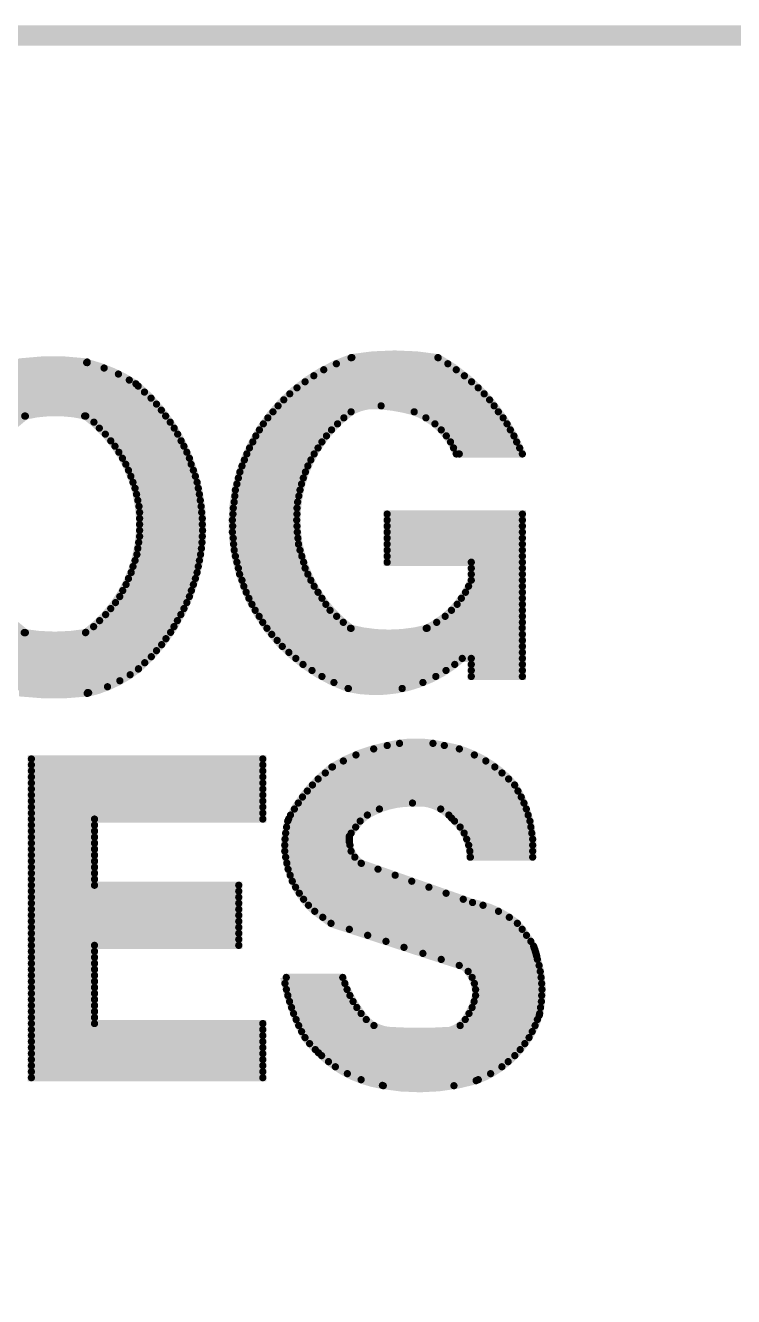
# Model space of a CAD drawing. Extents: x -3908 to 11948, y -2965 to 7442.
# Drawn here: x 10219 to 10462.8, y -2145 to -1707.8 of the extents above; entities that cross this region are included whole.
import ezdxf

# ---------------------------------------------------------------- set-up
doc = ezdxf.new("R2010")
doc.units = 0
doc.header["$MEASUREMENT"] = 0
doc.layers.get('0').update_dxf_attribs({"linetype": 'CONTINUOUS'})
doc.layers.add('2D_LINE_00', color=7, linetype='CONTINUOUS')

# ---------------------------------------------------------------- blocks, each defined once
blk = doc.blocks.new('DRAWING_66')
at = {"layer": '2D_LINE_00', "const_width": 7}
blk.add_lwpolyline([(16201, -10406.25), (11501, -10406.25), (11501, -9156.25), (16205, -9156.25), (16205, -10390)], dxfattribs=at)
blk = doc.blocks.new('SMOOTH_2$5')
at = {"const_width": 1.25}
blk.add_lwpolyline([(-0.62, 0, 1), (0.62, 0, 1)], format="xyb", close=True, dxfattribs=at)
blk = doc.blocks.new('DRAWING_265')
at = {"layer": '2D_LINE_00', "const_width": 2.5}
for points in [[(-149.9, 91.3), (-173.7, 91.3)], [(-63.95, 90.88), (-25.58, 90.88)], [(-58.6, 93), (-29, 93)], [(-185.75, 87.34), (-138.96, 87.34)], [(-180.83, 89.41), (-143.89, 89.41)], [(-71.71, 86.75), (-19.89, 86.75)], [(-68.29, 88.82), (-22.68, 88.82)], [(-192.15, 83.2), (-132.17, 83.2)], [(-189.69, 85.27), (-135.22, 85.27)], [(-77.5, 82.61), (-15.13, 82.61)], [(-74.71, 84.68), (-17.41, 84.68)], [(-196.19, 79.06), (-127.73, 79.06)], [(-194.32, 81.13), (-130, 81.13)], [(-82.05, 78.47), (-11.2, 78.47)], [(-79.98, 80.54), (-13.07, 80.54)], [(-199.34, 74.93), (-124.19, 74.93)], [(-197.77, 77), (-125.86, 77)], [(-85.77, 74.34), (-58.88, 74.34)], [(-84.01, 76.4), (-9.65, 76.4)], [(-37.16, 74.34), (-8.2, 74.34)], [(-200.82, 72.9), (-171.2, 72.9)], [(-122.7, 72.9), (-150.6, 72.9)], [(-147.39, 70.79), (-121.13, 70.79)], [(-145.53, 68.72), (-119.76, 68.72)], [(-89.08, 70.2), (-63.54, 70.2)], [(-87.53, 72.27), (-61.36, 72.27)], [(-33.13, 72.27), (-6.55, 72.27)], [(-30.03, 70.2), (-5.2, 70.2)], [(-143.46, 66.65), (-118.57, 66.65)], [(-141.6, 64.38), (-117.39, 64.38)], [(-91.67, 66.06), (-67.36, 66.06)], [(-90.43, 68.13), (-65.61, 68.13)], [(-27.85, 68.13), (-4.07, 68.13)], [(-26.1, 66.06), (-2.83, 66.06)], [(-140.15, 62.52), (-116.41, 62.52)], [(-138.81, 60.45), (-115.42, 60.45)], [(-93.84, 61.92), (-70.26, 61.92)], [(-92.7, 63.99), (-68.91, 63.99)], [(-24.65, 63.99), (-1.9, 63.99)], [(-23.61, 61.92), (-0.86, 61.92)], [(-137.57, 58.38), (-114.53, 58.38)], [(-136.43, 56.31), (-113.94, 56.31)], [(-96.43, 55.72), (-73.78, 55.72)], [(-95.6, 57.79), (-72.74, 57.79)], [(-94.77, 59.86), (-71.6, 59.86)], [(-21.65, 59.86), (0.07, 59.86)], [(-135.5, 54.24), (-113.16, 54.24)], [(-134.67, 52.17), (-112.47, 52.17)], [(-97.67, 51.58), (-75.33, 51.58)], [(-97.15, 53.65), (-74.6, 53.65)], [(-133.95, 50.1), (-111.88, 50.1)], [(-133.23, 48.04), (-111.48, 48.04)], [(-98.7, 47.45), (-76.46, 47.45)], [(-98.18, 49.51), (-75.95, 49.51)], [(-132.71, 45.97), (-111.09, 45.97)], [(-132.29, 43.9), (-110.79, 43.9)], [(-99.11, 43.31), (-77.29, 43.31)], [(-98.91, 45.38), (-76.88, 45.38)], [(-131.88, 41.83), (-110.5, 41.83)], [(-131.67, 39.76), (-110.3, 39.76)], [(-99.53, 39.17), (-77.5, 39.17)], [(-99.43, 41.24), (-77.5, 41.24)], [(-46.47, 39.17), (0.07, 39.17)], [(-131.67, 37.69), (-110.1, 37.69)], [(-131.67, 35.63), (-110.1, 35.63)], [(-99.74, 37.1), (-77.6, 37.1)], [(-99.63, 35.03), (-77.5, 35.03)], [(-46.47, 37.1), (0.07, 37.1)], [(-46.47, 35.03), (0.07, 35.03)], [(-131.98, 29.42), (-110.2, 29.42)], [(-131.67, 33.56), (-110, 33.56)], [(-131.67, 31.49), (-110.1, 31.49)], [(-99.74, 32.97), (-77.4, 32.97)], [(-99.43, 30.9), (-77.19, 30.9)], [(-46.47, 32.97), (0.07, 32.97)], [(-46.47, 30.9), (0.07, 30.9)], [(-132.6, 25.28), (-110.69, 25.28)], [(-132.29, 27.35), (-110.4, 27.35)], [(-99.32, 28.83), (-76.98, 28.83)], [(-99.11, 26.76), (-76.46, 26.76)], [(-46.47, 28.83), (0.07, 28.83)], [(-46.47, 26.76), (0.07, 26.76)], [(-133.95, 21.15), (-111.48, 21.15)], [(-133.23, 23.21), (-111.09, 23.21)], [(-98.7, 24.69), (-75.84, 24.69)], [(-98.18, 22.62), (-75.22, 22.62)], [(-46.47, 24.69), (0.07, 24.69)], [(-46.47, 22.62), (0.07, 22.62)], [(-135.5, 17.01), (-112.47, 17.01)], [(-134.57, 19.08), (-111.88, 19.08)], [(-97.67, 20.55), (-74.71, 20.55)], [(-97.25, 18.49), (-73.78, 18.49)], [(-96.43, 16.42), (-72.74, 16.42)], [(-17.51, 20.55), (0.07, 20.55)], [(-17.51, 18.49), (0.07, 18.49)], [(-17.51, 16.42), (0.07, 16.42)], [(-137.47, 12.87), (-113.85, 12.87)], [(-136.33, 14.94), (-113.16, 14.94)], [(-95.81, 14.35), (-71.6, 14.35)], [(-94.98, 12.28), (-70.26, 12.28)], [(-19.48, 12.28), (0.07, 12.28)], [(-18.44, 14.35), (0.07, 14.35)], [(-139.95, 8.73), (-115.42, 8.73)], [(-138.5, 10.8), (-114.53, 10.8)], [(-94.05, 10.21), (-68.91, 10.21)], [(-93.01, 8.14), (-67.57, 8.14)], [(-22.37, 8.14), (0.07, 8.14)], [(-20.93, 10.21), (0.07, 10.21)], [(-143.36, 4.6), (-117.49, 4.6)], [(-141.6, 6.67), (-116.41, 6.67)], [(-91.88, 6.08), (-66.12, 6.08)], [(-90.53, 4.01), (-63.85, 4.01)], [(-26.51, 4.01), (0.07, 4.01)], [(-24.34, 6.08), (0.07, 6.08)], [(-147.5, 0.46), (-119.85, 0.46)], [(-145.43, 2.53), (-118.67, 2.53)], [(-89.29, 1.94), (-61.57, 1.94)], [(-87.84, -0.1), (-59, -0.1)], [(0, 0), (-32.7, 0)], [(-29.41, 1.94), (0.07, 1.94)], [(-202.89, -1.6), (-171.4, -1.6)], [(-201.51, -3.68), (-122.61, -3.68)], [(-121, -1.5), (-150.2, -1.5)], [(-86.19, -2.2), (0.07, -2.2)], [(-84.33, -4.27), (0.07, -4.27)], [(-200.13, -5.74), (-124.09, -5.74)], [(-198.75, -7.81), (-125.86, -7.81)], [(-196.88, -9.88), (-127.64, -9.88)], [(-82.57, -6.34), (0.07, -6.34)], [(-80.29, -8.4), (0.07, -8.4)], [(-195.4, -11.95), (-129.9, -11.95)], [(-192.55, -14.02), (-132.07, -14.02)], [(-77.91, -10.47), (0.07, -10.47)], [(-75.43, -12.54), (-23.2, -12.54)], [(-17.51, -12.54), (0.07, -12.54)], [(-189.59, -16.09), (-134.92, -16.09)], [(-185.65, -18.16), (-138.47, -18.16)], [(-72.33, -14.61), (-26.2, -14.61)], [(-68.91, -16.68), (-29.72, -16.68)], [(-17.51, -14.61), (0.07, -14.61)], [(-180.83, -20.22), (-142.71, -20.22)], [(-173.2, -22.2), (-149.5, -22.2)], [(-64.78, -18.75), (-34.16, -18.75)], [(-59.81, -20.82), (-41.3, -20.82)], [(-42.2, -39.7), (-30.7, -39.7)], [(-57.2, -43.67), (-16.45, -43.67)], [(-51.1, -41.6), (-21.62, -41.6)], [(-168.91, -45.05), (-89.27, -45.05)], [(-168.91, -47.11), (-89.27, -47.11)], [(-168.91, -49.18), (-89.27, -49.18)], [(-65.27, -47.8), (-9.42, -47.8)], [(-61.54, -45.74), (-12.52, -45.74)], [(-168.91, -51.25), (-89.27, -51.25)], [(-168.91, -53.32), (-89.27, -53.32)], [(-70.23, -51.94), (-4.66, -51.94)], [(-67.75, -49.87), (-6.93, -49.87)], [(-168.91, -55.39), (-89.27, -55.39)], [(-168.91, -57.46), (-89.27, -57.46)], [(-73.95, -56.08), (-1.45, -56.08)], [(-72.19, -54.01), (-2.59, -54.01)], [(-168.91, -59.53), (-89.27, -59.53)], [(-168.91, -61.59), (-89.27, -61.59)], [(-78.4, -62.28), (-49.13, -62.28)], [(-77.06, -60.22), (0.62, -60.22)], [(-75.61, -58.15), (-0.31, -58.15)], [(-28.03, -62.28), (1.44, -62.28)], [(-168.91, -63.66), (-89.27, -63.66)], [(-168.91, -65.73), (-89.27, -65.73)], [(-80.68, -66.42), (-55.75, -66.42)], [(-79.74, -64.35), (-53.27, -64.35)], [(-25.24, -64.35), (2.06, -64.35)], [(-23.27, -66.42), (2.68, -66.42)], [(-168.91, -67.8), (-147.19, -67.8)], [(-168.91, -69.87), (-147.19, -69.87)], [(-81.4, -70.56), (-58.85, -70.56)], [(-81.09, -68.49), (-57.3, -68.49)], [(-21.35, -68.49), (3, -68.49)], [(-19.97, -70.56), (3.31, -70.56)], [(-168.91, -71.94), (-147.19, -71.94)], [(-168.91, -74.01), (-147.19, -74.01)], [(-81.71, -74.7), (-59.27, -74.7)], [(-81.61, -72.63), (-59.47, -72.63)], [(-19.09, -72.63), (3.62, -72.63)], [(-18.4, -74.7), (3.62, -74.7)], [(-168.91, -76.07), (-147.19, -76.07)], [(-168.91, -78.14), (-147.19, -78.14)], [(-81.71, -76.76), (-58.88, -76.76)], [(-81.4, -78.83), (-57.6, -78.83)], [(-18, -76.76), (3.62, -76.76)], [(-17.81, -78.83), (3.62, -78.83)], [(-168.91, -80.21), (-147.19, -80.21)], [(-168.91, -82.28), (-147.19, -82.28)], [(-80.99, -80.9), (-55.43, -80.9)], [(-80.57, -82.97), (-49.62, -82.97)], [(-168.91, -84.35), (-147.19, -84.35)], [(-168.91, -86.42), (-147.19, -86.42)], [(-168.91, -88.49), (-97.54, -88.49)], [(-79.85, -85.04), (-43.71, -85.04)], [(-79.12, -87.11), (-38, -87.11)], [(-168.91, -90.55), (-97.54, -90.55)], [(-168.91, -92.62), (-97.54, -92.62)], [(-77.99, -89.17), (-32.09, -89.17)], [(-76.71, -91.24), (-26.18, -91.24)], [(-168.91, -94.69), (-97.54, -94.69)], [(-168.91, -96.76), (-97.54, -96.76)], [(-75.23, -93.31), (-20.27, -93.31)], [(-73.56, -95.38), (-13.47, -95.38)], [(-168.91, -98.83), (-97.54, -98.83)], [(-168.91, -100.9), (-97.54, -100.9)], [(-71.39, -97.45), (-8.15, -97.45)], [(-68.63, -99.52), (-4.41, -99.52)], [(-65.78, -101.59), (-1.65, -101.59)], [(-168.91, -102.96), (-97.54, -102.96)], [(-168.91, -105.03), (-97.54, -105.03)], [(-59.47, -103.65), (0.02, -103.65)], [(-53.17, -105.72), (1.5, -105.72)], [(-168.91, -107.1), (-97.54, -107.1)], [(-168.91, -109.17), (-97.54, -109.17)], [(-46.87, -107.79), (2.98, -107.79)], [(-40.66, -109.86), (4.06, -109.86)], [(-168.91, -111.24), (-147.19, -111.24)], [(-168.91, -113.31), (-147.19, -113.31)], [(-34.16, -111.93), (4.75, -111.93)], [(-27.85, -114), (5.24, -114)], [(-168.91, -115.38), (-147.19, -115.38)], [(-168.91, -117.44), (-147.19, -117.44)], [(-21.65, -116.07), (5.83, -116.07)], [(-18.6, -118.13), (6.23, -118.13)], [(-168.91, -119.51), (-147.19, -119.51)], [(-168.91, -121.58), (-147.19, -121.58)], [(-168.91, -123.65), (-147.19, -123.65)], [(-81.64, -122.27), (-61.02, -122.27)], [(-81.19, -120.2), (-61.75, -120.2)], [(-17.22, -120.2), (6.52, -120.2)], [(-16.43, -122.27), (6.72, -122.27)], [(-168.91, -125.72), (-147.19, -125.72)], [(-168.91, -127.79), (-147.19, -127.79)], [(-81.14, -124.34), (-60.26, -124.34)], [(-80.65, -126.41), (-59.28, -126.41)], [(-16.03, -124.34), (6.82, -124.34)], [(-16.03, -126.41), (6.72, -126.41)], [(-168.91, -129.86), (-147.19, -129.86)], [(-168.91, -131.92), (-147.19, -131.92)], [(-80.06, -128.48), (-58.19, -128.48)], [(-79.37, -130.54), (-56.91, -130.54)], [(-17.22, -130.54), (6.32, -130.54)], [(-16.53, -128.48), (6.62, -128.48)], [(-168.91, -133.99), (-147.19, -133.99)], [(-168.91, -136.06), (-89.27, -136.06)], [(-78.68, -132.61), (-55.43, -132.61)], [(-77.79, -134.68), (-53.66, -134.68)], [(-76.91, -136.75), (-51, -136.75)], [(-21.35, -136.75), (4.45, -136.75)], [(-19.58, -134.68), (5.24, -134.68)], [(-18.3, -132.61), (6.03, -132.61)], [(-168.91, -138.13), (-89.27, -138.13)], [(-168.91, -140.2), (-89.27, -140.2)], [(-75.92, -138.82), (3.47, -138.82)], [(-74.74, -140.89), (2.38, -140.89)], [(-168.91, -142.27), (-89.27, -142.27)], [(-168.91, -144.33), (-89.27, -144.33)], [(-73.16, -142.96), (0.91, -142.96)], [(-71.19, -145.02), (-0.67, -145.02)], [(-168.91, -146.4), (-89.27, -146.4)], [(-168.91, -148.47), (-89.27, -148.47)], [(-69.03, -147.09), (-2.54, -147.09)], [(-66.66, -149.16), (-4.81, -149.16)], [(-168.91, -150.54), (-89.27, -150.54)], [(-168.91, -152.61), (-89.27, -152.61)], [(-64.3, -150.92), (-6.97, -150.92)], [(-60.16, -153.3), (-10.86, -153.3)], [(-168.91, -154.68), (-89.27, -154.68)], [(-55.43, -155.37), (-15.1, -155.37)], [(-47.79, -157.44), (-23.48, -157.44)]]:
    blk.add_lwpolyline(points, dxfattribs=at)
for points in [[(-173.15, 91.47, -0.064667), (-149.7, 91.47)], [(-149.7, -22.5, 0.110401), (-132.07, -14.12, 0.458892), (-132.95, 83.99, 0.078263), (-149.7, 91.27)], [(-59.92, -20.82, -0.710663), (-58.88, 92.95)], [(-58.88, 92.95, -0.084412), (-28.89, 92.95)], [(-28.89, 92.95, -0.172281), (0.07, 59.86), (-22.68, 59.86, 0.215294), (-37.16, 74.34, 0.051533), (-48.54, 76.4, 0.170933), (-58.88, 74.34)], [(-171.1, 72.9, -0.117031), (-150.2, 72.9)], [(-58.88, 74.34, 0.501309), (-58.88, -0.13)], [(-170.98, 72.86, 0.501309), (-170.98, -1.61)], [(-150.29, 72.86, -0.501309), (-150.29, -1.61)], [(-33.03, -0.13, 0.184888), (-17.51, 16.42), (-17.51, 22.62), (-46.47, 22.62), (-46.47, 39.17), (0.07, 39.17), (0.07, -16.68), (-17.51, -16.68), (-17.51, -10.47), (-20.62, -10.47, -0.24054), (-59.92, -20.82)], [(-59.1, -0.1, 0.129877), (-32.7, -0.1)], [(-171.4, -1.6, 0.085291), (-150.3, -1.6)], [(-173.04, -22.29, 0.060725), (-149.21, -22.29)], [(3.62, -78.83, 0.161069), (-2.59, -54.01, 0.176327), (-26.79, -40.43, 0.122785), (-46.44, -40.43, 0.090567), (-65.47, -47.8, 0.113494), (-80.37, -65.7)], [(-17.91, -78.83, 0.229949), (-24.31, -65.39, 0.255362), (-37.75, -60.22, 0.139206), (-53.27, -64.35, 0.105545), (-59.47, -71.59), (-59.47, -73.66, 0.236851), (-55.35, -80.97), (-17.08, -94.42, -0.121899), (-1.65, -101.59, -0.03099), (3.96, -109.47, -0.030553), (5, -112.87, -0.13254), (5.89, -133.23, -0.230868), (-15.84, -155.69, -0.115262), (-48.1, -157.33, -0.160622), (-70.11, -146.11, -0.03361), (-74.94, -140.69, -0.082654), (-82.02, -120.21), (-61.74, -120.18, 0.090567), (-55.43, -132.46, 0.238695), (-45.5, -138.46, 0.034484), (-25.02, -138.44, 0.227194), (-18.82, -133.27, 0.102017), (-16.03, -126.41, 0.228571), (-20.1, -116.56), (-65.78, -101.68), (-71.93, -97.07, -0.284857), (-80.26, -65.24)]]:
    blk.add_lwpolyline(points, format="xyb", dxfattribs=at)
blk.add_lwpolyline([(-168.91, -45.05), (-89.27, -45.05), (-89.27, -65.73), (-147.19, -65.73), (-147.19, -88.49), (-97.54, -88.49), (-97.54, -109.17), (-147.19, -109.17), (-147.19, -136.06), (-89.27, -136.06), (-89.27, -154.68), (-168.91, -154.68)], close=True, dxfattribs=at)
at = {"layer": '2D_LINE_00'}
for p in [(-149.9, 91.3), (-149.7, 91.47), (-149.7, 91.27), (-63.95, 90.88), (-58.88, 92.95), (-58.88, 92.95), (-58.6, 93), (-29, 93), (-28.89, 92.95), (-28.89, 92.95), (-25.58, 90.88), (-143.89, 89.41), (-138.96, 87.34), (-71.71, 86.75), (-68.29, 88.82), (-22.68, 88.82), (-19.89, 86.75), (-135.22, 85.27), (-132.95, 83.99), (-132.17, 83.2), (-77.5, 82.61), (-74.71, 84.68), (-17.41, 84.68), (-15.13, 82.61), (-130, 81.13), (-127.73, 79.06), (-82.05, 78.47), (-79.98, 80.54), (-13.07, 80.54), (-11.2, 78.47), (-125.86, 77), (-124.19, 74.93), (-85.77, 74.34), (-84.01, 76.4), (-58.88, 74.34), (-58.88, 74.34), (-58.88, 74.34), (-48.54, 76.4), (-37.16, 74.34), (-37.16, 74.34), (-9.65, 76.4), (-8.2, 74.34), (-171.2, 72.9), (-171.1, 72.9), (-170.98, 72.86), (-150.6, 72.9), (-150.29, 72.86), (-150.2, 72.9), (-147.39, 70.79), (-145.53, 68.72), (-122.7, 72.9), (-121.13, 70.79), (-119.76, 68.72), (-89.08, 70.2), (-87.53, 72.27), (-63.54, 70.2), (-61.36, 72.27), (-33.13, 72.27), (-30.03, 70.2), (-6.55, 72.27), (-5.2, 70.2), (-143.46, 66.65), (-141.6, 64.38), (-118.57, 66.65), (-117.39, 64.38), (-91.67, 66.06), (-90.43, 68.13), (-67.36, 66.06), (-65.61, 68.13), (-27.85, 68.13), (-26.1, 66.06), (-4.07, 68.13), (-2.83, 66.06), (-140.15, 62.52), (-138.81, 60.45), (-116.41, 62.52), (-115.42, 60.45), (-93.84, 61.92), (-92.7, 63.99), (-70.26, 61.92), (-68.91, 63.99), (-24.65, 63.99), (-23.61, 61.92), (-1.9, 63.99), (-0.86, 61.92), (-137.57, 58.38), (-136.43, 56.31), (-114.53, 58.38), (-113.94, 56.31), (-96.43, 55.72), (-95.6, 57.79), (-94.77, 59.86), (-73.78, 55.72), (-72.74, 57.79), (-71.6, 59.86), (-22.68, 59.86), (-21.65, 59.86), (0.07, 59.86), (0.07, 59.86), (-135.5, 54.24), (-134.67, 52.17), (-113.16, 54.24), (-112.47, 52.17), (-97.67, 51.58), (-97.15, 53.65), (-75.33, 51.58), (-74.6, 53.65), (-133.95, 50.1), (-133.23, 48.04), (-111.88, 50.1), (-111.48, 48.04), (-98.7, 47.45), (-98.18, 49.51), (-76.46, 47.45), (-75.95, 49.51), (-132.71, 45.97), (-132.29, 43.9), (-111.09, 45.97), (-110.79, 43.9), (-99.11, 43.31), (-98.91, 45.38), (-77.29, 43.31), (-76.88, 45.38), (-131.88, 41.83), (-131.67, 39.76), (-110.5, 41.83), (-110.3, 39.76), (-99.53, 39.17), (-99.43, 41.24), (-77.5, 41.24), (-77.5, 39.17), (-46.47, 39.17), (-46.47, 39.17), (0.07, 39.17), (0.07, 39.17), (-131.67, 37.69), (-131.67, 35.63), (-110.1, 37.69), (-110.1, 35.63), (-99.74, 37.1), (-99.63, 35.03), (-77.6, 37.1), (-77.5, 35.03), (-46.47, 37.1), (-46.47, 35.03), (0.07, 37.1), (0.07, 35.03), (-131.98, 29.42), (-131.67, 33.56), (-131.67, 31.49), (-110.2, 29.42), (-110.1, 31.49), (-110, 33.56), (-99.74, 32.97), (-99.43, 30.9), (-77.4, 32.97), (-77.19, 30.9), (-46.47, 32.97), (-46.47, 30.9), (0.07, 32.97), (0.07, 30.9), (-132.6, 25.28), (-132.29, 27.35), (-110.69, 25.28), (-110.4, 27.35), (-99.32, 28.83), (-99.11, 26.76), (-76.98, 28.83), (-76.46, 26.76), (-46.47, 28.83), (-46.47, 26.76), (0.07, 28.83), (0.07, 26.76), (-133.95, 21.15), (-133.23, 23.21), (-111.48, 21.15), (-111.09, 23.21), (-98.7, 24.69), (-98.18, 22.62), (-75.84, 24.69), (-75.22, 22.62), (-46.47, 24.69), (-46.47, 22.62), (-46.47, 22.62), (-17.51, 22.62), (0.07, 24.69), (0.07, 22.62), (-135.5, 17.01), (-134.57, 19.08), (-112.47, 17.01), (-111.88, 19.08), (-97.67, 20.55), (-97.25, 18.49), (-96.43, 16.42), (-74.71, 20.55), (-73.78, 18.49), (-72.74, 16.42), (-17.51, 20.55), (-17.51, 18.49), (-17.51, 16.42), (-17.51, 16.42), (0.07, 20.55), (0.07, 18.49), (0.07, 16.42), (-137.47, 12.87), (-136.33, 14.94), (-113.85, 12.87), (-113.16, 14.94), (-95.81, 14.35), (-94.98, 12.28), (-71.6, 14.35), (-70.26, 12.28), (-19.48, 12.28), (-18.44, 14.35), (0.07, 14.35), (0.07, 12.28), (-139.95, 8.73), (-138.5, 10.8), (-115.42, 8.73), (-114.53, 10.8), (-94.05, 10.21), (-93.01, 8.14), (-68.91, 10.21), (-67.57, 8.14), (-22.37, 8.14), (-20.93, 10.21), (0.07, 10.21), (0.07, 8.14), (-143.36, 4.6), (-141.6, 6.67), (-117.49, 4.6), (-116.41, 6.67), (-91.88, 6.08), (-90.53, 4.01), (-66.12, 6.08), (-63.85, 4.01), (-26.51, 4.01), (-24.34, 6.08), (0.07, 6.08), (0.07, 4.01), (-147.5, 0.46), (-145.43, 2.53), (-119.85, 0.46), (-118.67, 2.53), (-89.29, 1.94), (-87.84, -0.1), (-61.57, 1.94), (-59.1, -0.1), (-59, -0.1), (-58.88, -0.13), (-33.03, -0.13), (-32.7, 0), (-32.7, -0.1), (-29.41, 1.94), (0, 0), (0.07, 1.94), (-171.4, -1.6), (-171.4, -1.6), (-170.98, -1.61), (-150.3, -1.6), (-150.29, -1.61), (-150.2, -1.5), (-122.61, -3.68), (-121, -1.5), (-86.19, -2.2), (-84.33, -4.27), (0.07, -2.2), (0.07, -4.27), (-127.64, -9.88), (-125.86, -7.81), (-124.09, -5.74), (-82.57, -6.34), (-80.29, -8.4), (0.07, -6.34), (0.07, -8.4), (-132.07, -14.02), (-132.07, -14.12), (-129.9, -11.95), (-77.91, -10.47), (-75.43, -12.54), (-23.2, -12.54), (-20.62, -10.47), (-17.51, -10.47), (-17.51, -12.54), (0.07, -10.47), (0.07, -12.54), (-138.47, -18.16), (-134.92, -16.09), (-72.33, -14.61), (-68.91, -16.68), (-29.72, -16.68), (-26.2, -14.61), (-17.51, -14.61), (-17.51, -16.68), (0.07, -14.61), (0.07, -16.68), (-149.7, -22.5), (-149.5, -22.2), (-149.21, -22.29), (-142.71, -20.22), (-64.78, -18.75), (-59.92, -20.82), (-59.92, -20.82), (-59.81, -20.82), (-41.3, -20.82), (-34.16, -18.75), (-46.44, -40.43), (-42.2, -39.7), (-30.7, -39.7), (-26.79, -40.43), (-57.2, -43.67), (-51.1, -41.6), (-21.62, -41.6), (-16.45, -43.67), (-168.91, -45.05), (-168.91, -45.05), (-168.91, -47.11), (-168.91, -49.18), (-89.27, -45.05), (-89.27, -45.05), (-89.27, -47.11), (-89.27, -49.18), (-65.47, -47.8), (-65.27, -47.8), (-61.54, -45.74), (-12.52, -45.74), (-9.42, -47.8), (-168.91, -51.25), (-168.91, -53.32), (-89.27, -51.25), (-89.27, -53.32), (-70.23, -51.94), (-67.75, -49.87), (-6.93, -49.87), (-4.66, -51.94), (-168.91, -55.39), (-168.91, -57.46), (-89.27, -55.39), (-89.27, -57.46), (-73.95, -56.08), (-72.19, -54.01), (-2.59, -54.01), (-2.59, -54.01), (-1.45, -56.08), (-168.91, -59.53), (-168.91, -61.59), (-89.27, -59.53), (-89.27, -61.59), (-78.4, -62.28), (-77.06, -60.22), (-75.61, -58.15), (-49.13, -62.28), (-37.75, -60.22), (-28.03, -62.28), (-0.31, -58.15), (0.62, -60.22), (1.44, -62.28), (-168.91, -63.66), (-168.91, -65.73), (-147.19, -65.73), (-89.27, -63.66), (-89.27, -65.73), (-89.27, -65.73), (-80.68, -66.42), (-80.37, -65.7), (-79.74, -64.35), (-55.75, -66.42), (-53.27, -64.35), (-53.27, -64.35), (-25.24, -64.35), (-24.31, -65.39), (-23.27, -66.42), (2.06, -64.35), (2.68, -66.42), (-168.91, -67.8), (-168.91, -69.87), (-147.19, -67.8), (-147.19, -69.87), (-81.4, -70.56), (-81.09, -68.49), (-58.85, -70.56), (-57.3, -68.49), (-21.35, -68.49), (-19.97, -70.56), (3, -68.49), (3.31, -70.56), (-168.91, -71.94), (-168.91, -74.01), (-147.19, -71.94), (-147.19, -74.01), (-81.71, -74.7), (-81.61, -72.63), (-59.47, -71.59), (-59.47, -72.63), (-59.47, -73.66), (-59.27, -74.7), (-19.09, -72.63), (-18.4, -74.7), (3.62, -72.63), (3.62, -74.7), (-168.91, -76.07), (-168.91, -78.14), (-147.19, -76.07), (-147.19, -78.14), (-81.71, -76.76), (-81.4, -78.83), (-58.88, -76.76), (-57.6, -78.83), (-18, -76.76), (-17.91, -78.83), (-17.81, -78.83), (3.62, -76.76), (3.62, -78.83), (3.62, -78.83), (-168.91, -80.21), (-168.91, -82.28), (-147.19, -80.21), (-147.19, -82.28), (-80.99, -80.9), (-80.57, -82.97), (-55.43, -80.9), (-55.35, -80.97), (-49.62, -82.97), (-168.91, -84.35), (-168.91, -86.42), (-168.91, -88.49), (-147.19, -84.35), (-147.19, -86.42), (-147.19, -88.49), (-97.54, -88.49), (-97.54, -88.49), (-79.85, -85.04), (-79.12, -87.11), (-43.71, -85.04), (-38, -87.11), (-168.91, -90.55), (-168.91, -92.62), (-97.54, -90.55), (-97.54, -92.62), (-77.99, -89.17), (-76.71, -91.24), (-32.09, -89.17), (-26.18, -91.24), (-168.91, -94.69), (-168.91, -96.76), (-97.54, -94.69), (-97.54, -96.76), (-75.23, -93.31), (-73.56, -95.38), (-20.27, -93.31), (-17.08, -94.42), (-13.47, -95.38), (-168.91, -98.83), (-168.91, -100.9), (-97.54, -98.83), (-97.54, -100.9), (-71.39, -97.45), (-68.63, -99.52), (-65.78, -101.59), (-8.15, -97.45), (-4.41, -99.52), (-1.65, -101.59), (-1.65, -101.59), (-168.91, -102.96), (-168.91, -105.03), (-97.54, -102.96), (-97.54, -105.03), (-59.47, -103.65), (-53.17, -105.72), (0.02, -103.65), (1.5, -105.72), (-168.91, -107.1), (-168.91, -109.17), (-147.19, -109.17), (-97.54, -107.1), (-97.54, -109.17), (-97.54, -109.17), (-46.87, -107.79), (-40.66, -109.86), (2.98, -107.79), (3.96, -109.47), (4.06, -109.86), (-168.91, -111.24), (-168.91, -113.31), (-147.19, -111.24), (-147.19, -113.31), (-34.16, -111.93), (-27.85, -114), (4.75, -111.93), (5, -112.87), (5.24, -114), (-168.91, -115.38), (-168.91, -117.44), (-147.19, -115.38), (-147.19, -117.44), (-21.65, -116.07), (-18.6, -118.13), (5.83, -116.07), (6.23, -118.13), (-168.91, -119.51), (-168.91, -121.58), (-168.91, -123.65), (-147.19, -119.51), (-147.19, -121.58), (-147.19, -123.65), (-81.64, -122.27), (-81.19, -120.2), (-61.75, -120.2), (-61.02, -122.27), (-17.22, -120.2), (-16.43, -122.27), (6.52, -120.2), (6.72, -122.27), (-168.91, -125.72), (-168.91, -127.79), (-147.19, -125.72), (-147.19, -127.79), (-81.14, -124.34), (-80.65, -126.41), (-60.26, -124.34), (-59.28, -126.41), (-16.03, -124.34), (-16.03, -126.41), (6.72, -126.41), (6.82, -124.34), (-168.91, -129.86), (-168.91, -131.92), (-147.19, -129.86), (-147.19, -131.92), (-80.06, -128.48), (-79.37, -130.54), (-58.19, -128.48), (-56.91, -130.54), (-17.22, -130.54), (-16.53, -128.48), (6.32, -130.54), (6.62, -128.48), (-168.91, -133.99), (-168.91, -136.06), (-147.19, -133.99), (-147.19, -136.06), (-89.27, -136.06), (-89.27, -136.06), (-78.68, -132.61), (-77.79, -134.68), (-76.91, -136.75), (-55.43, -132.61), (-53.66, -134.68), (-51, -136.75), (-21.35, -136.75), (-19.58, -134.68), (-18.3, -132.61), (4.45, -136.75), (5.24, -134.68), (5.89, -133.23), (6.03, -132.61), (-168.91, -138.13), (-168.91, -140.2), (-89.27, -138.13), (-89.27, -140.2), (-75.92, -138.82), (-74.74, -140.89), (2.38, -140.89), (3.47, -138.82), (-168.91, -142.27), (-168.91, -144.33), (-89.27, -142.27), (-89.27, -144.33), (-73.16, -142.96), (-71.19, -145.02), (-0.67, -145.02), (0.91, -142.96), (-168.91, -146.4), (-168.91, -148.47), (-89.27, -146.4), (-89.27, -148.47), (-70.11, -146.11), (-69.03, -147.09), (-66.66, -149.16), (-4.81, -149.16), (-2.54, -147.09), (-168.91, -150.54), (-168.91, -152.61), (-89.27, -150.54), (-89.27, -152.61), (-64.3, -150.92), (-60.16, -153.3), (-10.86, -153.3), (-6.97, -150.92), (-168.91, -154.68), (-168.91, -154.68), (-89.27, -154.68), (-89.27, -154.68), (-55.43, -155.37), (-48.1, -157.33), (-47.79, -157.44), (-23.48, -157.44), (-15.84, -155.69), (-15.1, -155.37)]:
    blk.add_blockref('SMOOTH_2$5', p, dxfattribs=at)

msp = doc.modelspace()

# ---------------------------------------------------------------- block references
for name, p in [('DRAWING_66', (-4260, 7445)), ('DRAWING_265', (10390, -1915))]:
    msp.add_blockref(name, p)

doc.saveas('drawing.dxf')
